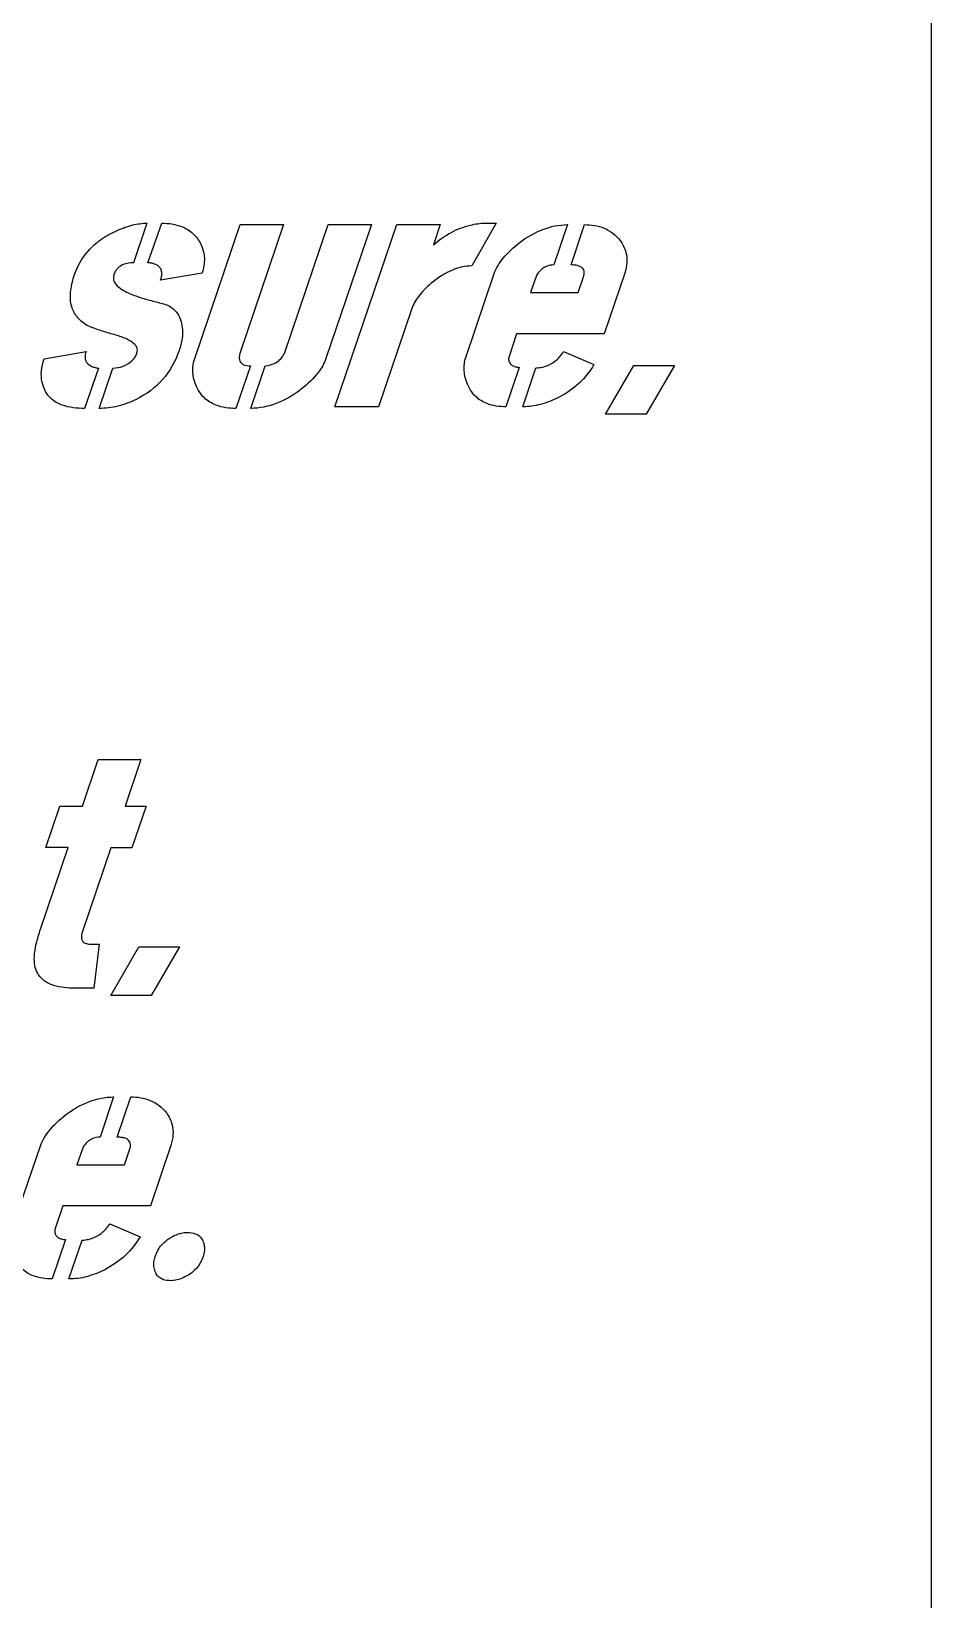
# Model space of a CAD drawing. Header units: inches. Extents: x 3.1 to 35.1, y -33.5 to 2.5.
# Drawn here: x 30.08 to 35.12, y -24.27 to -15.51 of the extents above; entities that cross this region are included whole.
import ezdxf

# ---------------------------------------------------------------- set-up
doc = ezdxf.new("R2010")
doc.units = ezdxf.units.IN
doc.header["$MEASUREMENT"] = 0

msp = doc.modelspace()

# ---------------------------------------------------------------- linework, layer by layer
for p, q in [((30.73, -16.5805), (30.6553, -16.8019)), ((30.7353, -16.8019), (30.8127, -16.5805)), ((33.0806, -16.5885), (33.0045, -16.8139)), ((33.1006, -16.8139), (33.1766, -16.5885)), ((31.0382, -16.8606), (30.806, -16.898)), ((32.5123, -17.3302), (32.671, -16.8619)), ((30.155, -17.3382), (30.3898, -17.2982)), ((33.0592, -17.2982), (33.2287, -17.3702)), ((30.4592, -17.3902), (30.3818, -17.6157)), ((30.4632, -17.6157), (30.5392, -17.3902)), ((31.309, -17.3782), (31.2276, -17.6157)), ((31.3103, -17.6157), (31.3904, -17.3782)), ((32.8111, -17.3862), (32.7364, -17.6063)), ((32.8311, -17.6063), (32.9045, -17.3889)), ((30.5439, -21.4635), (30.4679, -21.6889)), ((30.5639, -21.6889), (30.64, -21.4635)), ((29.9756, -22.2052), (30.1344, -21.7369)), ((30.5226, -22.1732), (30.692, -22.2452)), ((30.2744, -22.2612), (30.1997, -22.4813)), ((30.2944, -22.4813), (30.3678, -22.2639))]:
    msp.add_line(p, q)
for points in [[(35.1164, 2.4917), (3.1164, 2.4917), (3.1164, -33.5083), (35.1164, -33.5083)], [(33.4515, -17.3755), (33.6782, -17.3755), (33.5208, -17.6477), (33.294, -17.6477)], [(30.6853, -20.6255), (30.9121, -20.6255), (30.7547, -20.8977), (30.5279, -20.8977)]]:
    msp.add_lwpolyline(points, close=True)
for points in [[(30.9981, -17.3369), (31.2516, -16.5885), (31.4944, -16.5885), (31.2503, -17.3088)], [(31.4984, -17.3088), (31.7425, -16.5885), (31.9853, -16.5885), (31.7305, -17.3369)], [(32.2095, -17.062), (32.024, -17.6063), (31.7812, -17.6063), (32.1267, -16.5885), (32.3695, -16.5885), (32.3322, -16.7019)], [(32.6177, -16.5805), (32.6817, -16.5805), (32.5456, -16.8193)], [(33.4008, -16.8606), (33.286, -17.1981), (32.7964, -17.1981), (32.7524, -17.3302)], [(32.9058, -16.8779), (32.8751, -16.9673), (33.1406, -16.9673), (33.1713, -16.8793)], [(30.1357, -20.5255), (30.2904, -20.0693), (30.165, -20.0693), (30.2437, -19.8385), (30.3691, -19.8385), (30.4572, -19.5783), (30.696, -19.5783), (30.6079, -19.8385), (30.7253, -19.8385), (30.6466, -20.0706), (30.5292, -20.0706), (30.3678, -20.5442)], [(30.4118, -20.6095), (30.4639, -20.6095), (30.4332, -20.8563), (30.3265, -20.8563)], [(30.8641, -21.7356), (30.7493, -22.0731), (30.2598, -22.0731), (30.2157, -22.2052)], [(30.3691, -21.7529), (30.3385, -21.8423), (30.6039, -21.8423), (30.6346, -21.7543)]]:
    msp.add_lwpolyline(points)
for points, knots in [([(30.3258, -16.8673), (30.3423, -16.8186), (30.3672, -16.7747), (30.4226, -16.7119), (30.4468, -16.6906), (30.5018, -16.6517), (30.5326, -16.6347), (30.5646, -16.6205)], [0, 0, 0, 0, 0.3919516, 0.3919516, 0.6383812, 0.6383812, 0.905071, 0.905071, 0.905071, 0.905071]), ([(30.5646, -16.6205), (30.5925, -16.6082), (30.6217, -16.5976), (30.677, -16.5842), (30.7035, -16.5805), (30.73, -16.5805)], [0, 0, 0, 0, 0.2322416, 0.2322416, 0.4340278, 0.4340278, 0.4340278, 0.4340278]), ([(30.8127, -16.5805), (30.8508, -16.5805), (30.8896, -16.5854), (30.9482, -16.6086), (30.9691, -16.6213), (31.0058, -16.6552), (31.0203, -16.6754), (31.0315, -16.6979)], [0, 0, 0, 0, 0.2898511, 0.2898511, 0.4789827, 0.4789827, 0.6701554, 0.6701554, 0.6701554, 0.6701554]), ([(32.3322, -16.7019), (32.3615, -16.6751), (32.3936, -16.6522), (32.4636, -16.6147), (32.5005, -16.6008), (32.539, -16.5911)], [0, 0, 0, 0, 0.3023699, 0.3023699, 0.6049017, 0.6049017, 0.6049017, 0.6049017]), ([(32.539, -16.5911), (32.5522, -16.5877), (32.5657, -16.585), (32.592, -16.5814), (32.6048, -16.5805), (32.6177, -16.5805)], [0, 0, 0, 0, 0.104504, 0.104504, 0.2022604, 0.2022604, 0.2022604, 0.2022604]), ([(32.8098, -16.6912), (32.8505, -16.66), (32.8949, -16.6337), (32.9872, -16.5986), (33.0331, -16.5894), (33.0806, -16.5885)], [0, 0, 0, 0, 0.3909347, 0.3909347, 0.7525892, 0.7525892, 0.7525892, 0.7525892]), ([(33.1766, -16.5885), (33.2138, -16.5885), (33.251, -16.5939), (33.3031, -16.6154), (33.3197, -16.6249), (33.3502, -16.6486), (33.3636, -16.6624), (33.3754, -16.6778)], [0, 0, 0, 0, 0.2832723, 0.2832723, 0.4295154, 0.4295154, 0.577475, 0.577475, 0.577475, 0.577475]), ([(31.0315, -16.6979), (31.0432, -16.723), (31.05, -16.7495), (31.0523, -16.8057), (31.0474, -16.8336), (31.0382, -16.8606)], [0, 0, 0, 0, 0.2116803, 0.2116803, 0.4290568, 0.4290568, 0.4290568, 0.4290568]), ([(32.671, -16.8619), (32.6826, -16.8306), (32.7007, -16.8018), (32.7472, -16.7445), (32.7781, -16.7162), (32.8098, -16.6912)], [0, 0, 0, 0, 0.2547163, 0.2547163, 0.5628556, 0.5628556, 0.5628556, 0.5628556]), ([(33.3754, -16.6778), (33.3903, -16.6979), (33.4014, -16.7198), (33.4121, -16.7624), (33.4136, -16.7811), (33.4113, -16.8206), (33.4071, -16.841), (33.4008, -16.8606)], [0, 0, 0, 0, 0.1902216, 0.1902216, 0.3344606, 0.3344606, 0.4917357, 0.4917357, 0.4917357, 0.4917357]), ([(30.6553, -16.8019), (30.6361, -16.8022), (30.6161, -16.8048), (30.587, -16.8164), (30.5767, -16.8226), (30.563, -16.836), (30.5587, -16.8414), (30.5512, -16.8536), (30.5482, -16.8603), (30.5459, -16.8673)], [0, 0, 0, 0, 0.1461818, 0.1461818, 0.2384587, 0.2384587, 0.291677, 0.291677, 0.3474503, 0.3474503, 0.3474503, 0.3474503]), ([(30.7527, -16.8032), (30.7497, -16.8028), (30.7467, -16.8025), (30.7409, -16.802), (30.7381, -16.8019), (30.7353, -16.8019)], [0, 0, 0, 0, 0.02297691, 0.02297691, 0.04414003, 0.04414003, 0.04414003, 0.04414003]), ([(30.806, -16.898), (30.8101, -16.8864), (30.8132, -16.8738), (30.8132, -16.854), (30.8121, -16.8467), (30.807, -16.8339), (30.8036, -16.8288), (30.7942, -16.8193), (30.7883, -16.8153), (30.7729, -16.8078), (30.7626, -16.805), (30.7527, -16.8032)], [0, 0, 0, 0, 0.0930026, 0.0930026, 0.1497933, 0.1497933, 0.1975922, 0.1975922, 0.2510852, 0.2510852, 0.3281635, 0.3281635, 0.3281635, 0.3281635]), ([(32.5456, -16.8193), (32.5095, -16.8197), (32.4746, -16.8274), (32.396, -16.8588), (32.3545, -16.8866), (32.3175, -16.918)], [0, 0, 0, 0, 0.2753079, 0.2753079, 0.6454451, 0.6454451, 0.6454451, 0.6454451]), ([(33.0045, -16.8139), (32.9904, -16.8139), (32.9767, -16.8163), (32.9549, -16.8254), (32.9468, -16.8303), (32.9313, -16.8425), (32.9242, -16.8499), (32.9178, -16.8579)], [0, 0, 0, 0, 0.1076722, 0.1076722, 0.1801889, 0.1801889, 0.2580855, 0.2580855, 0.2580855, 0.2580855]), ([(33.1713, -16.8793), (33.1736, -16.8716), (33.1753, -16.8633), (33.1746, -16.8503), (33.1736, -16.8454), (33.1695, -16.8368), (33.1669, -16.8333), (33.1598, -16.8267), (33.1552, -16.8239), (33.1436, -16.8189), (33.1361, -16.8171), (33.1196, -16.8144), (33.1099, -16.8139), (33.1006, -16.8139)], [0, 0, 0, 0, 0.0608787, 0.0608787, 0.0994011, 0.0994011, 0.1331243, 0.1331243, 0.173307, 0.173307, 0.2293628, 0.2293628, 0.3002935, 0.3002935, 0.3002935, 0.3002935]), ([(30.3044, -16.9567), (30.3063, -16.942), (30.309, -16.9274), (30.3161, -16.8975), (30.3206, -16.8823), (30.3258, -16.8673)], [0, 0, 0, 0, 0.1128386, 0.1128386, 0.2336887, 0.2336887, 0.2336887, 0.2336887]), ([(30.5459, -16.8673), (30.5434, -16.8742), (30.5422, -16.8814), (30.543, -16.8955), (30.5446, -16.9019), (30.5509, -16.9156), (30.5561, -16.9225), (30.5725, -16.9397), (30.5862, -16.9491), (30.6208, -16.9689), (30.6455, -16.9792), (30.6686, -16.9873)], [0, 0, 0, 0, 0.0562141, 0.0562141, 0.1072149, 0.1072149, 0.1713229, 0.1713229, 0.2884555, 0.2884555, 0.4762391, 0.4762391, 0.4762391, 0.4762391]), ([(32.9178, -16.8579), (32.915, -16.8611), (32.9124, -16.8646), (32.9084, -16.8713), (32.9068, -16.8746), (32.9058, -16.8779)], [0, 0, 0, 0, 0.03242563, 0.03242563, 0.0592663, 0.0592663, 0.0592663, 0.0592663]), ([(30.3952, -17.1514), (30.372, -17.1371), (30.3512, -17.1195), (30.3218, -17.0793), (30.3126, -17.0592), (30.301, -17.0109), (30.3008, -16.9835), (30.3044, -16.9567)], [0, 0, 0, 0, 0.2071486, 0.2071486, 0.3791765, 0.3791765, 0.5858586, 0.5858586, 0.5858586, 0.5858586]), ([(30.6686, -16.9873), (30.6883, -16.9941), (30.7087, -17.0003), (30.752, -17.0127), (30.7758, -17.0189), (30.7994, -17.0247)], [0, 0, 0, 0, 0.1584494, 0.1584494, 0.3431598, 0.3431598, 0.3431598, 0.3431598]), ([(32.3175, -16.918), (32.2925, -16.939), (32.2687, -16.9625), (32.2323, -17.0111), (32.2185, -17.0355), (32.2095, -17.062)], [0, 0, 0, 0, 0.2487959, 0.2487959, 0.462033, 0.462033, 0.462033, 0.462033]), ([(30.7994, -17.0247), (30.822, -17.0292), (30.8442, -17.0368), (30.8784, -17.059), (30.891, -17.071), (30.9083, -17.0963), (30.9139, -17.108), (30.9229, -17.1338), (30.9258, -17.1479), (30.9274, -17.1621)], [0, 0, 0, 0, 0.1760129, 0.1760129, 0.3106078, 0.3106078, 0.4095203, 0.4095203, 0.5185107, 0.5185107, 0.5185107, 0.5185107]), ([(30.5112, -17.1928), (30.4882, -17.186), (30.4622, -17.1779), (30.4241, -17.1643), (30.4073, -17.1578), (30.3952, -17.1514)], [0, 0, 0, 0, 0.182797, 0.182797, 0.3072209, 0.3072209, 0.3072209, 0.3072209]), ([(30.9274, -17.1621), (30.9298, -17.1827), (30.9292, -17.2036), (30.9234, -17.2474), (30.9175, -17.2705), (30.9101, -17.2928)], [0, 0, 0, 0, 0.1581784, 0.1581784, 0.3372781, 0.3372781, 0.3372781, 0.3372781]), ([(30.5713, -17.2101), (30.5637, -17.208), (30.5544, -17.2053), (30.5354, -17.1998), (30.5227, -17.1961), (30.5112, -17.1928)], [0, 0, 0, 0, 0.0601295, 0.0601295, 0.1525271, 0.1525271, 0.1525271, 0.1525271]), ([(30.674, -17.3062), (30.6759, -17.3008), (30.677, -17.2952), (30.6765, -17.2843), (30.6753, -17.2794), (30.6706, -17.2688), (30.6667, -17.2635), (30.6544, -17.2504), (30.6442, -17.2432), (30.6151, -17.2262), (30.5921, -17.2171), (30.5713, -17.2101)], [0, 0, 0, 0, 0.0436912, 0.0436912, 0.0830218, 0.0830218, 0.1318959, 0.1318959, 0.2202762, 0.2202762, 0.3890917, 0.3890917, 0.3890917, 0.3890917]), ([(30.1444, -17.4689), (30.1398, -17.448), (30.1386, -17.4269), (30.1422, -17.3826), (30.1475, -17.36), (30.155, -17.3382)], [0, 0, 0, 0, 0.1629534, 0.1629534, 0.3387856, 0.3387856, 0.3387856, 0.3387856]), ([(30.3898, -17.2982), (30.3864, -17.3083), (30.384, -17.3193), (30.3845, -17.3372), (30.3859, -17.3441), (30.3915, -17.3566), (30.3953, -17.3618), (30.4063, -17.3725), (30.4139, -17.3772), (30.4218, -17.3809)], [0, 0, 0, 0, 0.0818873, 0.0818873, 0.1362504, 0.1362504, 0.1860656, 0.1860656, 0.2526388, 0.2526388, 0.2526388, 0.2526388]), ([(30.5392, -17.3902), (30.5592, -17.3902), (30.5787, -17.3871), (30.6155, -17.3728), (30.6317, -17.3623), (30.646, -17.3489)], [0, 0, 0, 0, 0.1519052, 0.1519052, 0.3011491, 0.3011491, 0.3011491, 0.3011491]), ([(30.646, -17.3489), (30.6527, -17.343), (30.6587, -17.3363), (30.6682, -17.3218), (30.6717, -17.3143), (30.674, -17.3062)], [0, 0, 0, 0, 0.0682026, 0.0682026, 0.1322589, 0.1322589, 0.1322589, 0.1322589]), ([(30.9101, -17.2928), (30.8896, -17.3522), (30.8596, -17.4065), (30.7765, -17.5007), (30.7263, -17.5372), (30.67, -17.565)], [0, 0, 0, 0, 0.4786876, 0.4786876, 0.9575004, 0.9575004, 0.9575004, 0.9575004]), ([(31.0008, -17.4783), (30.9924, -17.455), (30.9873, -17.4309), (30.9864, -17.3824), (30.9902, -17.3593), (30.9981, -17.3369)], [0, 0, 0, 0, 0.1883745, 0.1883745, 0.3697764, 0.3697764, 0.3697764, 0.3697764]), ([(31.2503, -17.3088), (31.2477, -17.3174), (31.2459, -17.3268), (31.2465, -17.3412), (31.2476, -17.3466), (31.2519, -17.3559), (31.2546, -17.3596), (31.2619, -17.3663), (31.2665, -17.3691), (31.2823, -17.3759), (31.2956, -17.3778), (31.309, -17.3782)], [0, 0, 0, 0, 0.0681422, 0.0681422, 0.1100121, 0.1100121, 0.1455146, 0.1455146, 0.1857336, 0.1857336, 0.276102, 0.276102, 0.276102, 0.276102]), ([(31.3904, -17.3782), (31.4111, -17.3758), (31.4319, -17.3705), (31.4608, -17.3547), (31.4702, -17.3475), (31.4867, -17.3298), (31.4933, -17.3198), (31.4984, -17.3088)], [0, 0, 0, 0, 0.1592651, 0.1592651, 0.2508734, 0.2508734, 0.3430374, 0.3430374, 0.3430374, 0.3430374]), ([(31.7305, -17.3369), (31.7212, -17.3647), (31.7061, -17.3906), (31.662, -17.4484), (31.6284, -17.4795), (31.5945, -17.5063)], [0, 0, 0, 0, 0.2240188, 0.2240188, 0.5543334, 0.5543334, 0.5543334, 0.5543334]), ([(32.5176, -17.4689), (32.5093, -17.4459), (32.5039, -17.422), (32.5021, -17.3745), (32.5051, -17.3521), (32.5123, -17.3302)], [0, 0, 0, 0, 0.1864938, 0.1864938, 0.3619601, 0.3619601, 0.3619601, 0.3619601]), ([(32.7524, -17.3302), (32.7517, -17.3373), (32.7519, -17.3447), (32.7552, -17.3566), (32.7574, -17.3613), (32.7638, -17.3695), (32.7678, -17.3728), (32.7774, -17.3786), (32.7832, -17.3809), (32.7962, -17.3845), (32.8038, -17.3856), (32.8111, -17.3862)], [0, 0, 0, 0, 0.0546635, 0.0546635, 0.0945088, 0.0945088, 0.1339953, 0.1339953, 0.1804319, 0.1804319, 0.2366498, 0.2366498, 0.2366498, 0.2366498]), ([(32.9045, -17.3889), (32.9291, -17.3882), (32.9529, -17.3834), (32.9922, -17.3659), (33.0073, -17.3558), (33.0358, -17.3303), (33.0484, -17.3148), (33.0592, -17.2982)], [0, 0, 0, 0, 0.1875295, 0.1875295, 0.3274403, 0.3274403, 0.4788506, 0.4788506, 0.4788506, 0.4788506]), ([(30.4218, -17.3809), (30.4281, -17.3834), (30.4346, -17.3856), (30.4471, -17.3887), (30.4531, -17.3898), (30.4592, -17.3902)], [0, 0, 0, 0, 0.05160999, 0.05160999, 0.09799097, 0.09799097, 0.09799097, 0.09799097]), ([(33.2287, -17.3702), (33.2066, -17.4089), (33.1792, -17.4433), (33.1121, -17.5058), (33.073, -17.5324), (33.0312, -17.5543)], [0, 0, 0, 0, 0.3390638, 0.3390638, 0.6988259, 0.6988259, 0.6988259, 0.6988259]), ([(30.3818, -17.6157), (30.3402, -17.6157), (30.2956, -17.6112), (30.2336, -17.5886), (30.2124, -17.5769), (30.1817, -17.5489), (30.1711, -17.5354), (30.154, -17.5042), (30.1481, -17.4868), (30.1444, -17.4689)], [0, 0, 0, 0, 0.3172843, 0.3172843, 0.5017458, 0.5017458, 0.6333398, 0.6333398, 0.772437, 0.772437, 0.772437, 0.772437]), ([(31.2276, -17.6157), (31.1901, -17.6157), (31.1516, -17.6109), (31.0922, -17.588), (31.0701, -17.5747), (31.0402, -17.5461), (31.0306, -17.5344), (31.0136, -17.5079), (31.0065, -17.4934), (31.0008, -17.4783)], [0, 0, 0, 0, 0.2858667, 0.2858667, 0.4848289, 0.4848289, 0.6009049, 0.6009049, 0.7239869, 0.7239869, 0.7239869, 0.7239869]), ([(31.5945, -17.5063), (31.552, -17.5396), (31.5057, -17.5676), (31.4087, -17.605), (31.3603, -17.6148), (31.3103, -17.6157)], [0, 0, 0, 0, 0.4108266, 0.4108266, 0.7921013, 0.7921013, 0.7921013, 0.7921013]), ([(32.7364, -17.6063), (32.7008, -17.6063), (32.6645, -17.6017), (32.6077, -17.5796), (32.5865, -17.5666), (32.5571, -17.5383), (32.5475, -17.5263), (32.5304, -17.4993), (32.5233, -17.4844), (32.5176, -17.4689)], [0, 0, 0, 0, 0.2710846, 0.2710846, 0.4640273, 0.4640273, 0.5815354, 0.5815354, 0.7070764, 0.7070764, 0.7070764, 0.7070764]), ([(30.67, -17.565), (30.6375, -17.5814), (30.6036, -17.5943), (30.5337, -17.6115), (30.4987, -17.6157), (30.4632, -17.6157)], [0, 0, 0, 0, 0.2773992, 0.2773992, 0.5481258, 0.5481258, 0.5481258, 0.5481258]), ([(33.0312, -17.5543), (32.9989, -17.5707), (32.965, -17.5842), (32.8975, -17.6017), (32.8645, -17.6063), (32.8311, -17.6063)], [0, 0, 0, 0, 0.2765005, 0.2765005, 0.5311561, 0.5311561, 0.5311561, 0.5311561]), ([(30.101, -20.6802), (30.1025, -20.6564), (30.1065, -20.6321), (30.1179, -20.5809), (30.1264, -20.5526), (30.1357, -20.5255)], [0, 0, 0, 0, 0.1818206, 0.1818206, 0.4005944, 0.4005944, 0.4005944, 0.4005944]), ([(30.3678, -20.5442), (30.3654, -20.553), (30.3636, -20.5629), (30.3643, -20.5775), (30.3653, -20.5829), (30.3693, -20.5917), (30.3717, -20.595), (30.3779, -20.6009), (30.3817, -20.6031), (30.3934, -20.608), (30.4025, -20.6093), (30.4118, -20.6095)], [0, 0, 0, 0, 0.0700841, 0.0700841, 0.1113124, 0.1113124, 0.1432088, 0.1432088, 0.1763216, 0.1763216, 0.2400763, 0.2400763, 0.2400763, 0.2400763]), ([(30.3265, -20.8563), (30.2877, -20.8563), (30.2456, -20.8527), (30.1873, -20.8337), (30.1669, -20.8238), (30.1365, -20.7983), (30.1257, -20.7851), (30.1111, -20.7569), (30.1067, -20.7431), (30.101, -20.7129), (30.1003, -20.6965), (30.101, -20.6802)], [0, 0, 0, 0, 0.2956039, 0.2956039, 0.4654521, 0.4654521, 0.5971207, 0.5971207, 0.707052, 0.707052, 0.8304993, 0.8304993, 0.8304993, 0.8304993]), ([(30.2731, -21.5662), (30.3138, -21.535), (30.3582, -21.5087), (30.4505, -21.4736), (30.4964, -21.4644), (30.5439, -21.4635)], [0, 0, 0, 0, 0.3909347, 0.3909347, 0.7525892, 0.7525892, 0.7525892, 0.7525892]), ([(30.64, -21.4635), (30.6771, -21.4635), (30.7143, -21.4689), (30.7665, -21.4904), (30.783, -21.4999), (30.8135, -21.5236), (30.827, -21.5374), (30.8387, -21.5528)], [0, 0, 0, 0, 0.2832723, 0.2832723, 0.4295154, 0.4295154, 0.577475, 0.577475, 0.577475, 0.577475]), ([(30.8387, -21.5528), (30.8537, -21.5729), (30.8647, -21.5948), (30.8754, -21.6374), (30.8769, -21.6561), (30.8746, -21.6956), (30.8704, -21.716), (30.8641, -21.7356)], [0, 0, 0, 0, 0.1902216, 0.1902216, 0.3344606, 0.3344606, 0.4917357, 0.4917357, 0.4917357, 0.4917357]), ([(30.1344, -21.7369), (30.1459, -21.7056), (30.164, -21.6768), (30.2105, -21.6195), (30.2414, -21.5912), (30.2731, -21.5662)], [0, 0, 0, 0, 0.2547163, 0.2547163, 0.5628556, 0.5628556, 0.5628556, 0.5628556]), ([(30.3812, -21.7329), (30.3783, -21.7361), (30.3757, -21.7396), (30.3717, -21.7463), (30.3701, -21.7496), (30.3691, -21.7529)], [0, 0, 0, 0, 0.03242563, 0.03242563, 0.0592663, 0.0592663, 0.0592663, 0.0592663]), ([(30.4679, -21.6889), (30.4537, -21.6889), (30.44, -21.6913), (30.4182, -21.7004), (30.4101, -21.7053), (30.3946, -21.7175), (30.3875, -21.7249), (30.3812, -21.7329)], [0, 0, 0, 0, 0.1076722, 0.1076722, 0.1801889, 0.1801889, 0.2580855, 0.2580855, 0.2580855, 0.2580855]), ([(30.6346, -21.7543), (30.637, -21.7466), (30.6386, -21.7383), (30.6379, -21.7253), (30.6369, -21.7204), (30.6328, -21.7118), (30.6302, -21.7083), (30.6231, -21.7017), (30.6185, -21.6989), (30.6069, -21.6939), (30.5994, -21.6921), (30.5829, -21.6894), (30.5732, -21.6889), (30.5639, -21.6889)], [0, 0, 0, 0, 0.0608787, 0.0608787, 0.0994011, 0.0994011, 0.1331243, 0.1331243, 0.173307, 0.173307, 0.2293628, 0.2293628, 0.3002935, 0.3002935, 0.3002935, 0.3002935]), ([(30.3678, -22.2639), (30.3924, -22.2632), (30.4162, -22.2584), (30.4555, -22.2409), (30.4706, -22.2308), (30.4991, -22.2053), (30.5117, -22.1898), (30.5226, -22.1732)], [0, 0, 0, 0, 0.1875295, 0.1875295, 0.3274403, 0.3274403, 0.4788506, 0.4788506, 0.4788506, 0.4788506]), ([(30.2157, -22.2052), (30.215, -22.2123), (30.2152, -22.2197), (30.2185, -22.2316), (30.2207, -22.2363), (30.2271, -22.2445), (30.2311, -22.2478), (30.2407, -22.2536), (30.2466, -22.2559), (30.2595, -22.2595), (30.2671, -22.2606), (30.2744, -22.2612)], [0, 0, 0, 0, 0.0546635, 0.0546635, 0.0945088, 0.0945088, 0.1339953, 0.1339953, 0.1804319, 0.1804319, 0.2366498, 0.2366498, 0.2366498, 0.2366498]), ([(30.692, -22.2452), (30.67, -22.2839), (30.6425, -22.3183), (30.5754, -22.3808), (30.5363, -22.4074), (30.4945, -22.4293)], [0, 0, 0, 0, 0.3390638, 0.3390638, 0.6988259, 0.6988259, 0.6988259, 0.6988259]), ([(30.776, -22.3559), (30.7841, -22.3318), (30.7962, -22.31), (30.8227, -22.2796), (30.8337, -22.2697), (30.8585, -22.2517), (30.8723, -22.2438), (30.8868, -22.2372)], [0, 0, 0, 0, 0.1937666, 0.1937666, 0.3069037, 0.3069037, 0.4277902, 0.4277902, 0.4277902, 0.4277902]), ([(30.8868, -22.2372), (30.8979, -22.2321), (30.9095, -22.228), (30.9328, -22.2226), (30.9444, -22.2212), (30.9561, -22.2212)], [0, 0, 0, 0, 0.0935755, 0.0935755, 0.1828118, 0.1828118, 0.1828118, 0.1828118]), ([(30.9561, -22.2212), (30.971, -22.2212), (30.9865, -22.223), (31.0099, -22.2318), (31.0184, -22.2369), (31.0319, -22.2496), (31.0368, -22.2564), (31.0449, -22.2723), (31.0477, -22.2814), (31.0495, -22.2906)], [0, 0, 0, 0, 0.1136982, 0.1136982, 0.1900142, 0.1900142, 0.2547564, 0.2547564, 0.3261584, 0.3261584, 0.3261584, 0.3261584]), ([(30.1997, -22.4813), (30.1641, -22.4813), (30.1278, -22.4767), (30.071, -22.4546), (30.0498, -22.4416), (30.0204, -22.4133), (30.0108, -22.4013), (29.9937, -22.3743), (29.9866, -22.3594), (29.9809, -22.3439)], [0, 0, 0, 0, 0.2710846, 0.2710846, 0.4640273, 0.4640273, 0.5815354, 0.5815354, 0.7070764, 0.7070764, 0.7070764, 0.7070764]), ([(31.0495, -22.2906), (31.0518, -22.301), (31.0524, -22.3116), (31.0506, -22.3338), (31.0479, -22.345), (31.0442, -22.3559)], [0, 0, 0, 0, 0.0814767, 0.0814767, 0.1693928, 0.1693928, 0.1693928, 0.1693928]), ([(30.4945, -22.4293), (30.4622, -22.4457), (30.4283, -22.4592), (30.3608, -22.4767), (30.3279, -22.4813), (30.2944, -22.4813)], [0, 0, 0, 0, 0.2765005, 0.2765005, 0.5311561, 0.5311561, 0.5311561, 0.5311561]), ([(30.7707, -22.4186), (30.7689, -22.4084), (30.7685, -22.398), (30.7703, -22.3768), (30.7726, -22.3662), (30.776, -22.3559)], [0, 0, 0, 0, 0.0795083, 0.0795083, 0.1622016, 0.1622016, 0.1622016, 0.1622016]), ([(30.8641, -22.4907), (30.8492, -22.4907), (30.8339, -22.4889), (30.8106, -22.4801), (30.8022, -22.4751), (30.7882, -22.462), (30.783, -22.4545), (30.7749, -22.4375), (30.7723, -22.4281), (30.7707, -22.4186)], [0, 0, 0, 0, 0.1130637, 0.1130637, 0.1888995, 0.1888995, 0.2590292, 0.2590292, 0.3322696, 0.3322696, 0.3322696, 0.3322696]), ([(31.0442, -22.3559), (31.0359, -22.3804), (31.0236, -22.4028), (30.9966, -22.4334), (30.9856, -22.4432), (30.9605, -22.4609), (30.9466, -22.4685), (30.9321, -22.4747)], [0, 0, 0, 0, 0.1972018, 0.1972018, 0.3107818, 0.3107818, 0.4309668, 0.4309668, 0.4309668, 0.4309668]), ([(30.9321, -22.4747), (30.9208, -22.4797), (30.9091, -22.4838), (30.8863, -22.4892), (30.8752, -22.4907), (30.8641, -22.4907)], [0, 0, 0, 0, 0.0940052, 0.0940052, 0.1788294, 0.1788294, 0.1788294, 0.1788294])]:
    msp.add_open_spline(points, degree=3, knots=knots)

doc.saveas('drawing.dxf')
